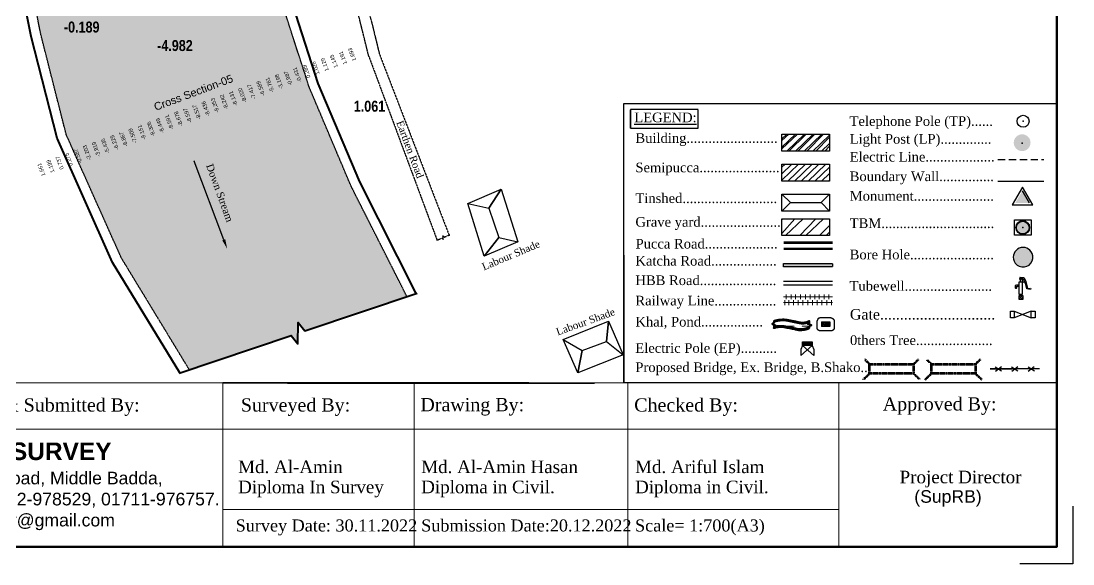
# Model space of a CAD drawing. Header units: inches. Extents: x 215676 to 3518780154, y 2761699 to 325936546.
# Drawn here: x 111627439 to 111843265, y 9323300 to 9434674 of the extents above; entities that cross this region are included whole.
import ezdxf
from ezdxf import colors
from ezdxf.entities.mleader import LeaderData, LeaderLine
from ezdxf.enums import TextEntityAlignment as Align
from ezdxf.math import Vec2, Vec3

# ---------------------------------------------------------------- set-up
doc = ezdxf.new("R2010")
doc.units = ezdxf.units.IN
doc.header["$LTSCALE"] = 20
doc.header["$MEASUREMENT"] = 0
doc.linetypes.add('DASHED', pattern=[0.75, 0.5, -0.25])
doc.linetypes.add('DASHED2', pattern=[0.375, 0.25, -0.125])
for name, color, linetype in [('BM_TBM', 1, 'Continuous'), ('BORE HOLE', 1, 'Continuous'), ('Chainage_TXT', 7, 'Continuous'), ('ELECTRIC POLE', 1, 'Continuous'), ('Electric_Line', 18, 'Continuous'), ('Grave yard', 88, 'Continuous'), ('HBB ROAD', 192, 'Continuous'), ('Layout_Text', 7, 'Continuous'), ('LIGHT_POST', 1, 'Continuous'), ('OTHER', 7, 'Continuous'), ('Pond', 132, 'Continuous'), ('proposed', 1, 'Continuous'), ('RL', 1, 'Continuous'), ('TBM', 1, 'Continuous'), ('Telephone_Pole', 70, 'Continuous'), ('Text', 7, 'Continuous'), ('TEXTO', 7, 'Continuous'), ('Tubewell', 112, 'Continuous')]:
    doc.layers.add(name, color=color, linetype=linetype)
for name, color, linetype, lineweight in [('Boundary wall', 3, 'Continuous', 30), ('BUILDING', 5, 'Continuous', 30), ('Ex. Bridge', 212, 'DASHED', 30), ('Gate', 7, 'Continuous', 30), ('KATCHA ROAD', 7, 'Continuous', 20), ('KHAL+RIVER BANK', 160, 'Continuous', 18), ('Pucca Road', 1, 'Continuous', 30), ('Railway Line', 220, 'Continuous', 25), ('SEMI_PUCCA', 66, 'Continuous', 30), ('SHED', 7, 'Continuous', 30), ('Water Body', 4, 'Continuous', 18), ('Water Line', 4, 'DASHED', 18)]:
    doc.layers.add(name, color=color, linetype=linetype, lineweight=lineweight)
doc.styles.add('MtXpl_Arial_Narrow', font='ARIALNB.TTF')
doc.styles.get("Standard").update_dxf_attribs({"font": 'times.ttf', "height": 1})
doc.styles.add('SWIS', font='times.ttf')
doc.styles.add('text', font='arial.ttf')
doc.styles.add('TR', font='times.ttf')

# ---------------------------------------------------------------- blocks, each defined once
blk = doc.blocks.new('sdfsd')
at = {"layer": 'Tubewell', "color": 0, "lineweight": 30}
for p, q in [((685271.43, 2622810.67), (685271.44, 2622808.78)), ((685271.99, 2622810.67), (685271.43, 2622810.67)), ((685271.57, 2622811.42), (685271.53, 2622811.13)), ((685271.53, 2622811.13), (685271.71, 2622811.08)), ((685271.65, 2622811.42), (685271.57, 2622811.42)), ((685271.65, 2622811.42), (685272.24, 2622811.4)), ((685271.71, 2622810.95), (685271.71, 2622811.21)), ((685271.71, 2622811.08), (685271.77, 2622811.12)), ((685271.71, 2622810.67), (685271.71, 2622810.95)), ((685271.91, 2622811.17), (685271.77, 2622811.12)), ((685272.11, 2622811.14), (685271.91, 2622811.17)), ((685271.98, 2622811.16), (685271.99, 2622810.67)), ((685272.01, 2622811.16), (685271.98, 2622811.16)), ((685271.99, 2622810.67), (685272.02, 2622810.67)), ((685272, 2622808.79), (685271.99, 2622810.67)), ((685272.02, 2622810.67), (685272.01, 2622811.16)), ((685272.27, 2622810.99), (685272.11, 2622811.14)), ((685272.21, 2622810.69), (685272.34, 2622810.75)), ((685272.26, 2622810.59), (685272.21, 2622810.69)), ((685272.24, 2622811.4), (685272.48, 2622810.92)), ((685272.43, 2622810.65), (685272.26, 2622810.59)), ((685272.34, 2622810.75), (685272.27, 2622810.99)), ((685272.56, 2622810.12), (685272.43, 2622810.65)), ((685272.48, 2622810.92), (685272.64, 2622810.36)), ((685271.07, 2622810.19), (685270.88, 2622810.18)), ((685270.88, 2622810.18), (685270.88, 2622809.78)), ((685270.88, 2622810.18), (685270.88, 2622810.18)), ((685270.88, 2622809.77), (685271.1, 2622809.78)), ((685271.43, 2622810.2), (685271.07, 2622810.19)), ((685271.1, 2622809.78), (685271.11, 2622810.06)), ((685271.11, 2622810.06), (685271.43, 2622810.06)), ((685272.68, 2622809.65), (685272.56, 2622810.12)), ((685272.64, 2622810.36), (685272.79, 2622809.73)), ((685272.93, 2622809.58), (685272.68, 2622809.65)), ((685272.79, 2622809.73), (685273.14, 2622809.71)), ((685273.3, 2622809.58), (685272.93, 2622809.58)), ((685273.14, 2622809.71), (685273.25, 2622809.76)), ((685273.25, 2622809.76), (685273.3, 2622809.58)), ((685271.44, 2622808.78), (685272, 2622808.79)), ((685271.44, 2622808.54), (685271.45, 2622808)), ((685272.1, 2622808.54), (685271.44, 2622808.54)), ((685271.45, 2622808.35), (685271.62, 2622808.54)), ((685271.45, 2622808.01), (685271.94, 2622808.54)), ((685271.45, 2622808), (685272.11, 2622808.01)), ((685271.72, 2622808.78), (685271.72, 2622808.54)), ((685271.72, 2622808.54), (685271.84, 2622808.54)), ((685271.76, 2622808.01), (685272.11, 2622808.38)), ((685271.84, 2622808.54), (685271.84, 2622808.78)), ((685272.08, 2622808.01), (685272.11, 2622808.04)), ((685272.11, 2622808.01), (685272.1, 2622808.54))]:
    blk.add_line(p, q, dxfattribs=at)
for centre, major_axis, ratio, start_param, end_param in [((685271.71, 2622811.21), (0.0253, 0.0253), 1, 6.28318530692002, 12.56637061409961), ((685270.99, 2622809.78), (0.111, 0.001), 0.503998, 3.140941, 6.283186)]:
    blk.add_ellipse(centre, major_axis=major_axis, ratio=ratio, start_param=start_param, end_param=end_param, dxfattribs=at)
blk = doc.blocks.new('eeee')
at = {"layer": 'ELECTRIC POLE'}
for p, q in [((353314.02, 2673550.96), (353313.7, 2673550.26)), ((353313.7, 2673549.12), (353315.74, 2673550.96)), ((353313.7, 2673550.26), (353313.7, 2673549.12)), ((353314.02, 2673551.65), (353315.74, 2673551.65)), ((353314.02, 2673550.96), (353314.02, 2673551.65)), ((353315.74, 2673550.96), (353314.02, 2673550.96)), ((353316.06, 2673549.12), (353314.02, 2673550.96)), ((353315.74, 2673551.65), (353315.74, 2673550.96)), ((353315.74, 2673550.96), (353316.06, 2673550.26)), ((353316.06, 2673550.26), (353316.06, 2673549.12))]:
    blk.add_line(p, q, dxfattribs=at)
blk.add_solid([(353314.02, 2673551.65), (353315.74, 2673551.65), (353314.02, 2673550.96), (353315.74, 2673550.96)], dxfattribs=at)
blk = doc.blocks.new('dsfsd')
at = {"layer": 'LIGHT_POST'}
h = blk.add_hatch(color=5, dxfattribs=at)
h.set_gradient(color1=(0, 0, 255), color2=(56, 172, 6), tint=1, name='SPHERICAL')
edge = h.paths.add_edge_path()
edge.add_ellipse((726561.434, 2601765.061), major_axis=(-0.522, 0.522), ratio=1, start_angle=225, end_angle=405)
edge.add_ellipse((726561.434, 2601765.061), major_axis=(-0.522, 0.522), ratio=1, start_angle=45, end_angle=225)
blk.add_point((726561.423, 2601765.025), dxfattribs=at)
blk = doc.blocks.new('dffmhdsrt')
at = {"layer": 'RL', "lineweight": 5, "style": 'text'}
for s, p in [('1.661', (773047.05, 2500611.95)), ('1.199', (773049.05, 2500611.95)), ('0.737', (773051.05, 2500611.95)), ('0.275', (773053.05, 2500611.95)), ('-0.587', (773055.05, 2500611.95)), ('-2.203', (773057.05, 2500611.95)), ('-3.819', (773059.05, 2500611.95)), ('-5.435', (773061.05, 2500611.95)), ('-6.225', (773063.05, 2500611.95)), ('-6.867', (773065.05, 2500611.95)), ('-7.509', (773067.05, 2500611.95)), ('-8.151', (773069.05, 2500611.95)), ('-8.306', (773071.05, 2500611.95)), ('-8.449', (773073.05, 2500611.95)), ('-8.591', (773075.05, 2500611.95)), ('-8.678', (773077.05, 2500611.95)), ('-8.597', (773079.05, 2500611.95)), ('-8.517', (773081.05, 2500611.95)), ('-8.436', (773083.05, 2500611.95)), ('-8.353', (773085.05, 2500611.95)), ('-8.242', (773087.05, 2500611.95)), ('-8.131', (773089.05, 2500611.95)), ('-8.020', (773091.05, 2500611.95)), ('-7.417', (773093.05, 2500611.95)), ('-6.589', (773095.05, 2500611.95)), ('-5.761', (773097.05, 2500611.95)), ('-3.198', (773099.05, 2500611.95)), ('-0.987', (773101.05, 2500611.95)), ('-0.431', (773103.05, 2500611.95)), ('0.289', (773105.05, 2500611.95)), ('1.026', (773107.05, 2500611.95)), ('1.129', (773109.05, 2500611.95)), ('1.145', (773111.05, 2500611.95)), ('1.191', (773113.05, 2500611.95)), ('1.693', (773115.05, 2500611.95))]:
    blk.add_text(s, height=0.8, rotation=90, dxfattribs=at).set_placement(p, align=Align.MIDDLE_CENTER)

msp = doc.modelspace()

# ---------------------------------------------------------------- hatches: boundary and pattern name
at = {"layer": 'BM_TBM', "ltscale": 0.2}
h = msp.add_hatch(color=2, dxfattribs=at)
h.set_gradient(color1=(255, 255, 0), color2=(255, 255, 92), one_color=1, tint=0.68)
edge = h.paths.add_edge_path()
edge.add_ellipse((111832966, 9392303), major_axis=(942, 942), ratio=1, start_angle=0, end_angle=360)
h = msp.add_hatch(color=2, dxfattribs=at)
h.set_gradient(color1=(255, 255, 0), color2=(255, 255, 92), one_color=1, tint=0.68)
edge = h.paths.add_edge_path()
edge.add_ellipse((111832966, 9392303), major_axis=(942, 942), ratio=1, start_angle=0, end_angle=360)
at = {"layer": 'BORE HOLE', "ltscale": 0.2}
msp.add_hatch(color=256, dxfattribs=at).paths.add_polyline_path([(111834893, 9386995, 1), (111831173, 9385449, 1)])
at = {"layer": 'BUILDING', "lineweight": 20, "ltscale": 0.2}
h = msp.add_hatch(dxfattribs=at)
h.set_pattern_fill('ANSI32', color=256, scale=3371.745232, style=0)
h.set_pattern_definition([(45, (-285307154.8, -2995471831.3), (-894.0689693, 894.0689693), []), (45, (-285306558.7, -2995471831.3), (-894.0689693, 894.0689693), [])])
h.paths.add_polyline_path([(111783544, 9411469), (111793318, 9411469), (111793318, 9408011), (111783544, 9408011)])
edge = h.paths.add_edge_path(flags=17)
edge.add_line((111783544, 9411402), (111783611, 9411469))
at = {"layer": 'Grave yard', "lineweight": 25, "ltscale": 0.2}
h = msp.add_hatch(dxfattribs=at)
h.set_pattern_fill('ANSI32', color=256, scale=7867.436202)
h.set_pattern_definition([(45, (-660745080, -2491106631), (-2086.1690583, 2086.1690583), []), (45, (-660743689.2, -2491106631), (-2086.1690583, 2086.1690583), [])])
h.paths.add_polyline_path([(111783544, 9394130), (111793318, 9394130), (111793318, 9390672), (111783544, 9390672)])
edge = h.paths.add_edge_path()
edge.add_line((111793302, 9390672), (111793318, 9390688))
at = {"layer": 'KATCHA ROAD', "linetype": 'DASHED2', "lineweight": 25, "ltscale": 2}
msp.add_hatch(color=256, dxfattribs=at).paths.add_polyline_path([(111783887, 9384916), (111793903, 9384916), (111793903, 9384220), (111783887, 9384220)])
at = {"layer": 'SEMI_PUCCA', "lineweight": 25, "ltscale": 0.2}
h = msp.add_hatch(dxfattribs=at)
h.set_pattern_fill('ANSI31', color=256, scale=7867.436202)
h.set_pattern_definition([(45, (-226177763.35, -3609739996.4), (-695.3896861, 695.3896861), [])])
h.paths.add_polyline_path([(111783544, 9405295), (111793318, 9405295), (111793318, 9401837), (111783544, 9401837)])
edge = h.paths.add_edge_path()
edge.add_line((111793302, 9401837), (111793318, 9401853))
at = {"layer": 'Water Line', "linetype": 'Continuous', "lineweight": 9, "ltscale": 15, "true_color": 0x7aafdf}
h = msp.add_hatch(dxfattribs=at)
h.set_pattern_fill('ANSI33', color=143, scale=8000, angle=25)
h.set_pattern_definition([(70, (-660745080, -2491106631.1), (-1879.3852416, 684.0402867), []), (70, (-660743798.3, -2491106033.4), (-1879.3852416, 684.0402867), [1000, -500])])
h.paths.add_polyline_path([(111680436, 9519672), (111685581, 9559962), (111656696, 9560134), (111655959, 9562199), (111654434, 9558087), (111653696, 9560152), (111624817, 9560324), (111622829, 9546873), (111621209, 9536276), (111620513, 9516954), (111621475, 9499864), (111622997, 9478205), (111623166, 9477080), (111678381, 9472777), (111678238, 9486313), (111679711, 9506906)])
h.paths.add_polyline_path([(111678381, 9472777), (111623166, 9477080), (111624143, 9470601), (111678569, 9465607), (111678433, 9467808)])
h.paths.add_polyline_path([(111678569, 9465607), (111624143, 9470601), (111625419, 9462138), (111631497, 9431945), (111636724, 9411331), (111648005, 9386104), (111661975, 9363129), (111682854, 9370164), (111684222, 9368451), (111684328, 9372836), (111685697, 9371122), (111706603, 9378168), (111695139, 9400834), (111686545, 9421150), (111681882, 9435595), (111679389, 9452335)])
h.paths.add_polyline_path([(111643088, 9539550), (111643998, 9528064), (111647921, 9528676), (111647011, 9540163)], flags=16)

# ---------------------------------------------------------------- linework, layer by layer
at = {"linetype": 'DASHED', "lineweight": 30}
for p, q in [((111766353, 9416533, 0), (111752458, 9416533, 0)), ((111766353, 9412714, 0), (111766353, 9416533, 0)), ((111752458, 9412714, 0), (111766353, 9412714, 0))]:
    msp.add_line(p, q, dxfattribs=at)
at = {"linetype": 'DASHED', "lineweight": 25}
for p, q in [((111839973, 9396419, 0), (111839974, 9360425, 0)), ((111668866, 9360422, 0), (111721919, 9360422, 0))]:
    msp.add_line(p, q, dxfattribs=at)
at = {"lineweight": 15}
for p, q in [((111751085, 9360423, 0), (111751085, 9386667, 0)), ((111487174, 9360422, 0), (111839974, 9360422, 0)), ((111708090, 9360422, 0), (111708090, 9326844, 0)), ((111751965, 9360422, 0), (111751966, 9326844, 0)), ((111795201, 9360422, 0), (111795201, 9326844, 0)), ((111839974, 9360422, 0), (111839974, 9326844, 0)), ((111839667, 9350930, 0), (111581826, 9350931, 0)), ((111795201, 9334484, 0), (111668867, 9334484, 0))]:
    msp.add_line(p, q, dxfattribs=at)
at = {"lineweight": 25}
for p, q in [((111751085, 9386666, 0), (111751085, 9360422, 0)), ((111682137, 9360416, 0), (111745068, 9360416, 0))]:
    msp.add_line(p, q, dxfattribs=at)
msp.add_lwpolyline([(111487174, 9326845), (111839974, 9326845), (111839974, 9576325), (111487174, 9576325)], close=True)
at = {"lineweight": 50}
msp.add_lwpolyline([(111487174, 9326845), (111839974, 9326845), (111839974, 9576325), (111487174, 9576325)], close=True, dxfattribs=at)
at = {"lineweight": 25, "elevation": 0}
for points in [[(111751085, 9417735), (111839974, 9417735)], [(111839974, 9417733), (111839974, 9360422), (111839974, 9396419)]]:
    msp.add_lwpolyline(points, dxfattribs=at)
at = {"elevation": 0}
msp.add_lwpolyline([(111751085, 9417735), (111839974, 9417735), (111839974, 9360423), (111751085, 9360423)], close=True, dxfattribs=at)
at = {"linetype": 'DASHED', "lineweight": 30, "elevation": 0}
msp.add_lwpolyline([(111752458, 9416533), (111752458, 9412714)], close=True, dxfattribs=at)
at = {"lineweight": 15, "elevation": 0}
msp.add_lwpolyline([(111839973, 9376815), (111839974, 9360423)], dxfattribs=at)
at = {"elevation": 636}
msp.add_lwpolyline([(111836403, 9363321), (111826270, 9363321), (111830783, 9363321)], dxfattribs=at)
at = {"lineweight": 25}
msp.add_lwpolyline([(111731633, 9360423), (111668866, 9360423)], close=True, dxfattribs=at)
at = {"lineweight": 15}
msp.add_lwpolyline([(111668867, 9326844), (111668867, 9360422), (111731633, 9360422)], dxfattribs=at)
at = {"layer": 'BM_TBM', "elevation": -2754}
msp.add_lwpolyline([(111831265, 9393922), (111834708, 9393922), (111834708, 9390726), (111831265, 9390726)], close=True, dxfattribs=at)
at = {"layer": 'BM_TBM'}
for major_axis, start_param, end_param in [((942, 942), 5.497787143045644, 11.78097245022523), ((942, 942), 5.497787143045644, 11.78097245022523), ((-988, 988), 3.9269908, 10.2101761), ((-988, 988), 3.9269908, 10.2101761), ((972, 972), 5.497787143196285, 11.78097245037587), ((972, 972), 5.497787143196285, 11.78097245037587), ((957, 957), 5.497787143116517, 11.7809724502961), ((957, 957), 5.497787143116517, 11.7809724502961), ((-926, 926), 3.9269908, 10.2101761), ((-926, 926), 3.9269908, 10.2101761)]:
    msp.add_ellipse((111832966, 9392303, 9179), major_axis=major_axis, ratio=1, start_param=start_param, end_param=end_param, dxfattribs=at)
msp.add_point((111832966, 9392303, 9179), dxfattribs=at)
msp.add_point((111832966, 9392303, 9179), dxfattribs=at)
at = {"layer": 'BORE HOLE', "elevation": 0}
msp.add_lwpolyline([(111834893, 9386995, 1), (111831173, 9385449, 1)], format="xyb", close=True, dxfattribs=at)
at = {"layer": 'Boundary wall', "lineweight": 30}
msp.add_line((111827841, 9401820, 0), (111837264, 9401820, 0), dxfattribs=at)
at = {"layer": 'BUILDING', "lineweight": 20}
msp.add_line((111783544, 9411402, 0), (111783611, 9411469, 0), dxfattribs=at)
at = {"layer": 'BUILDING', "lineweight": 30, "elevation": 0}
msp.add_lwpolyline([(111783544, 9411469), (111793318, 9411469), (111793318, 9408011), (111783544, 9408011)], close=True, dxfattribs=at)
at = {"layer": 'Defpoints', "color": 1, "linetype": 'Continuous', "lineweight": 30}
msp.add_lwpolyline([(111843265, 9335125), (111843260, 9323300), (111832374, 9323304)], dxfattribs=at)
at = {"layer": 'Electric_Line', "color": 6, "linetype": 'DASHED2', "lineweight": 25, "ltscale": 300}
msp.add_line((111827841, 9406274, 0), (111837264, 9406274, 0), dxfattribs=at)
at = {"layer": 'Ex. Bridge', "linetype": 'DASHED', "lineweight": 100, "ltscale": 2, "extrusion": (-1.4067e-14, -0.31995, 0.947434), "elevation": -2995193}
for points in [[(111824216, 8873325), (111823258, 8872367), (111823258, 8870305), (111814232, 8870305), (111814232, 8872367), (111813274, 8873325)], [(111812994, 8869067), (111814232, 8870305), (111814232, 8872367), (111823258, 8872367), (111823258, 8870305), (111824496, 8869067)]]:
    msp.add_lwpolyline(points, dxfattribs=at)
at = {"layer": 'Gate'}
for p, q in [((111834708, 9375137, 0), (111831220, 9373793, 0)), ((111831220, 9375137, 0), (111834708, 9373793, 0))]:
    msp.add_line(p, q, dxfattribs=at)
at = {"layer": 'Gate', "lineweight": 30, "elevation": 0}
for points in [[(111830430, 9375137), (111831220, 9375137), (111831220, 9373793), (111830430, 9373793)], [(111834708, 9375137), (111835498, 9375137), (111835498, 9373793), (111834708, 9373793)]]:
    msp.add_lwpolyline(points, close=True, dxfattribs=at)
at = {"layer": 'Grave yard', "lineweight": 30, "elevation": 0}
msp.add_lwpolyline([(111783544, 9394130), (111793318, 9394130), (111793318, 9390672), (111783544, 9390672)], close=True, dxfattribs=at)
at = {"layer": 'HBB ROAD', "lineweight": 30, "ltscale": 180}
for p, q in [((111783887, 9381299, 0), (111793903, 9381299, 0)), ((111793903, 9380503, 0), (111783887, 9380503, 0))]:
    msp.add_line(p, q, dxfattribs=at)
at = {"layer": 'KATCHA ROAD', "linetype": 'DASHED2', "lineweight": 25, "ltscale": 2}
for p, q in [((111714040, 9389881, 6926), (111714008, 9390611, 6926)), ((111714008, 9390611, 6926), (111714255, 9390341, 6926)), ((111713793, 9390150, 6926), (111714040, 9389881, 6926)), ((111793933, 9389307, 0), (111783917, 9389307, 0)), ((111793933, 9387819, 0), (111783917, 9387819, 0))]:
    msp.add_line(p, q, dxfattribs=at)
for points, elevation in [([(111698811, 9427369), (111696692, 9435876), (111694412, 9446529), (111693876, 9454052), (111693812, 9460537), (111694001, 9461874), (111696826, 9463823), (111698395, 9465325), (111700521, 9468172), (111700521, 9468172)], 10989), ([(111706701, 9464928), (111702470, 9465319), (111699534, 9463265), (111697496, 9459500), (111696597, 9454469), (111696419, 9447816), (111697390, 9441642), (111699364, 9434459), (111700957, 9427925), (111715261, 9390757)], 10989), ([(111698811, 9427369), (111712787, 9389734)], 2863), ([(111714255, 9390341), (111715427, 9390826)], 6926), ([(111712621, 9389666), (111713793, 9390150)], 2863)]:
    msp.add_lwpolyline(points, dxfattribs=dict(at, elevation=elevation))
at = {"layer": 'KATCHA ROAD', "linetype": 'DASHED2', "lineweight": 25, "ltscale": 2, "elevation": 0}
msp.add_lwpolyline([(111783887, 9384916), (111793903, 9384916), (111793903, 9384220), (111783887, 9384220)], close=True, dxfattribs=at)
at = {"layer": 'KHAL+RIVER BANK', "lineweight": 40, "ltscale": 15}
for points in [[(111660032, 9362474), (111646231, 9385173), (111634827, 9410673), (111629547, 9431502), (111623449, 9461791), (111621007, 9477986), (111619479, 9499738), (111618511, 9516934), (111619214, 9536464), (111620852, 9547170), (111622797, 9560336)], [(111708518, 9378813), (111696954, 9401676), (111688421, 9421848), (111683836, 9436052), (111681380, 9452545), (111680433, 9467880), (111680239, 9486252), (111681707, 9506778), (111682429, 9519488), (111687595, 9559950)], [(111659861, 9362416), (111682854, 9370164), (111684222, 9368451), (111684328, 9372836), (111685697, 9371122), (111708689, 9378870)]]:
    msp.add_lwpolyline(points, dxfattribs=at)
msp.add_ellipse((111794576, 9418137, 0), major_axis=(33546, 33546), ratio=1, start_param=3.7031152, end_param=3.7490135, dxfattribs=at)
msp.add_rational_spline([(111786177, 9371445, 0), (111787737, 9371003, 0), (111789210, 9371680, 0), (111789210, 9371901, 0), (111789210, 9372122, 0), (111789403, 9372193, 0), (111789596, 9372263, 0), (111789210, 9372404, 0), (111788824, 9372544, 0), (111789017, 9372615, 0), (111789210, 9372685, 0), (111789210, 9372900, 0), (111789210, 9373115, 0), (111788105, 9372539, 0), (111786912, 9372903, 0), (111785819, 9373097, 0), (111784737, 9373345, 0), (111783334, 9373598, 0), (111781981, 9373148, 0), (111781931, 9373131, 0), (111781882, 9373115, 0), (111781882, 9372900, 0), (111781882, 9372685, 0), (111781688, 9372615, 0), (111781495, 9372544, 0), (111781882, 9372404, 0), (111782268, 9372263, 0), (111782075, 9372193, 0), (111781882, 9372122, 0), (111781882, 9371908, 0), (111781882, 9371693, 0), (111781931, 9371709, 0), (111781981, 9371726, 0), (111782992, 9372062, 0), (111784043, 9371880, 0)], [1, 0.938247027296, 1, 1, 1, 1, 1, 1, 1, 1, 1, 1, 1, 0.9255718505, 1, 0.999710047853, 1, 0.968943318999, 1, 1, 1, 1, 1, 1, 1, 1, 1, 1, 1, 1, 1, 1, 1, 0.969774783837, 1], degree=2, knots=[0, 0, 0, 0.7065365, 0.7065365, 1.7065365, 1.7065365, 2.7065365, 2.7065365, 3.7065365, 3.7065365, 4.7065365, 4.7065365, 5.7065365, 5.7065365, 6.4830424, 6.4830424, 6.531206, 6.531206, 7.0309561, 7.0309561, 8.0309561, 8.0309561, 9.0309561, 9.0309561, 10.0309561, 10.0309561, 11.0309561, 11.0309561, 12.0309561, 12.0309561, 13.0309561, 13.0309561, 14.0309561, 14.0309561, 14.5239366, 14.5239366, 14.5239366], dxfattribs=at)
at = {"layer": 'OTHER'}
for p, q in [((111827308, 9363734, 636), (111828609, 9362908, 636)), ((111827345, 9362855, 636), (111828573, 9363787, 636)), ((111830686, 9363734, 636), (111831987, 9362908, 636)), ((111830722, 9362855, 636), (111831950, 9363787, 636)), ((111834063, 9363734, 636), (111835365, 9362908, 636)), ((111834100, 9362855, 636), (111835328, 9363787, 636))]:
    msp.add_line(p, q, dxfattribs=at)
at = {"layer": 'Pond', "lineweight": 30}
msp.add_rational_spline([(111790803, 9373166, 0), (111790803, 9373166, 0), (111790803, 9372691, 0), (111790803, 9372215, 0), (111790803, 9371740, 0), (111790783, 9371588, 0), (111790827, 9371442, 0), (111790928, 9371326, 0), (111791029, 9371211, 0), (111791168, 9371148, 0), (111791322, 9371148, 0), (111792072, 9371148, 0), (111792822, 9371148, 0), (111793572, 9371148, 0), (111793748, 9371118, 0), (111793921, 9371165, 0), (111794057, 9371281, 0), (111794194, 9371396, 0), (111794269, 9371559, 0), (111794269, 9371738, 0), (111794269, 9372246, 0), (111794269, 9372754, 0), (111794269, 9373262, 0), (111794124, 9373634, 0), (111793790, 9373853, 0), (111793391, 9373838, 0), (111792772, 9373838, 0), (111792152, 9373838, 0), (111791533, 9373838, 0), (111791342, 9373854, 0), (111791162, 9373792, 0), (111791021, 9373662, 0), (111790803, 9373166, 0), (111790803, 9373166, 0)], [1, 1, 1, 1, 1, 0.940358894327, 0.940358894327, 1, 0.940358894327, 0.940358894327, 1, 1, 1, 1, 0.938106588185, 0.938106588185, 1, 0.938106588185, 0.938106588185, 1, 1, 1, 1, 0.876912348692, 0.876912348692, 1, 1, 1, 1, 0.943928571938, 0.943928571938, 1, 1, 1], degree=3, knots=[0, 0, 0, 0, 0.5, 1, 1, 1, 1.852424, 1.852424, 1.852424, 2.7048479, 2.7048479, 2.7048479, 3.7048479, 3.7048479, 3.7048479, 4.5734713, 4.5734713, 4.5734713, 5.4420947, 5.4420947, 5.4420947, 6.4420947, 6.4420947, 6.4420947, 7.6769565, 7.6769565, 7.6769565, 8.6769565, 8.6769565, 8.6769565, 9.503096, 9.503096, 10.3292356, 10.3292356, 10.3292356, 10.3292356], dxfattribs=at)
at = {"layer": 'proposed', "linetype": 'DASHED', "lineweight": 100, "ltscale": 2, "extrusion": (-1.4067e-14, -0.31995, 0.947434), "elevation": -2995193}
for points in [[(111811528, 8873325), (111810570, 8872367), (111810570, 8870305), (111801544, 8870305), (111801544, 8872367), (111800587, 8873325)], [(111800306, 8869067), (111801544, 8870305), (111801544, 8872367), (111810570, 8872367), (111810570, 8870305), (111811808, 8869067)]]:
    msp.add_lwpolyline(points, dxfattribs=at)
at = {"layer": 'Pucca Road', "ltscale": 0.5}
for p, q in [((111783917, 9389088, 0), (111793933, 9389088, 0)), ((111793933, 9388038, 0), (111783917, 9388038, 0))]:
    msp.add_line(p, q, dxfattribs=at)
at = {"layer": 'Railway Line', "lineweight": 15}
for p, q in [((111793903, 9378091, 0), (111783887, 9378091, 0)), ((111784438, 9377614, 0), (111784438, 9378584, 0)), ((111785419, 9377616, 0), (111785419, 9378586, 0)), ((111786368, 9377616, 0), (111786368, 9378586, 0)), ((111787359, 9377616, 0), (111787359, 9378586, 0)), ((111788361, 9377616, 0), (111788361, 9378586, 0)), ((111789321, 9377616, 0), (111789321, 9378586, 0)), ((111790293, 9377616, 0), (111790293, 9378586, 0)), ((111791221, 9377616, 0), (111791221, 9378586, 0)), ((111792244, 9377616, 0), (111792244, 9378586, 0)), ((111793161, 9377616, 0), (111793161, 9378586, 0)), ((111783887, 9376912, 0), (111793903, 9376912, 0)), ((111784131, 9376401, 0), (111784131, 9377390, 0)), ((111784944, 9376401, 0), (111784944, 9377390, 0)), ((111785914, 9376401, 0), (111785914, 9377390, 0)), ((111786884, 9376401, 0), (111786884, 9377390, 0)), ((111787844, 9376401, 0), (111787844, 9377390, 0)), ((111788835, 9376401, 0), (111788835, 9377390, 0)), ((111789808, 9376401, 0), (111789808, 9377390, 0)), ((111790799, 9376401, 0), (111790799, 9377390, 0)), ((111791769, 9376401, 0), (111791769, 9377390, 0)), ((111792761, 9376401, 0), (111792761, 9377390, 0)), ((111793724, 9376401, 0), (111793724, 9377390, 0))]:
    msp.add_line(p, q, dxfattribs=at)
at = {"layer": 'SEMI_PUCCA', "lineweight": 20}
msp.add_line((111793302, 9401837, 0), (111793318, 9401853, 0), dxfattribs=at)
at = {"layer": 'SEMI_PUCCA', "lineweight": 30, "elevation": 0}
msp.add_lwpolyline([(111783544, 9405295), (111793318, 9405295), (111793318, 9401837), (111783544, 9401837)], close=True, dxfattribs=at)
at = {"layer": 'SHED', "lineweight": 30}
for p, q in [((111783544, 9395695, 0), (111783544, 9399153, 0)), ((111785292, 9397424, 0), (111791571, 9397424, 0))]:
    msp.add_line(p, q, dxfattribs=at)
for points in [[(111719078, 9397261), (111725931, 9400165), (111729342, 9389353), (111722490, 9386450)], [(111738702, 9369365), (111747994, 9373086), (111750954, 9366212), (111741662, 9362491)]]:
    msp.add_lwpolyline(points, close=True, dxfattribs=at)
for points in [[(111719078, 9397261), (111723449, 9396273), (111725931, 9400165), (111723449, 9396273), (111725480, 9390268), (111722490, 9386450), (111725480, 9390268), (111729342, 9389353)], [(111738702, 9369365), (111742579, 9367070), (111741662, 9362491), (111742579, 9367070), (111747592, 9368914), (111747994, 9373086), (111747592, 9368914), (111750954, 9366212)]]:
    msp.add_lwpolyline(points, dxfattribs=at)
at = {"layer": 'SHED', "lineweight": 30, "elevation": 0}
msp.add_lwpolyline([(111785292, 9397424), (111783544, 9399153), (111793318, 9399153), (111793318, 9395695), (111783544, 9395695)], close=True, dxfattribs=at)
msp.add_lwpolyline([(111793318, 9399153), (111791571, 9397424), (111793318, 9395695)], dxfattribs=at)
at = {"layer": 'TBM'}
msp.add_line((111834381, 9397363, 67321), (111832904, 9399869, 67321), dxfattribs=at)
at = {"layer": 'TBM', "lineweight": 25, "elevation": 67321}
msp.add_lwpolyline([(111832904, 9400578), (111830798, 9397003), (111835011, 9397003)], close=True, dxfattribs=at)
at = {"layer": 'TBM'}
msp.add_solid([(111831428, 9397363, 67321), (111834381, 9397363, 67321), (111832904, 9399869, 67321)], dxfattribs=at)
at = {"layer": 'Telephone_Pole', "lineweight": 30}
msp.add_ellipse((111833042, 9414121, 0), major_axis=(865, 865), ratio=1, start_param=1.5707963, end_param=7.8539816, dxfattribs=at)
at = {"layer": 'Telephone_Pole'}
msp.add_point((111833042, 9414121, 0), dxfattribs=at)
at = {"layer": 'Water Body', "linetype": 'DASHED2', "lineweight": 30, "ltscale": 15}
for points in [[(111661975, 9363129), (111648005, 9386104), (111636724, 9411331), (111631497, 9431945), (111625419, 9462138), (111622997, 9478205), (111621475, 9499864), (111620513, 9516954), (111621209, 9536276), (111622829, 9546873), (111624817, 9560324)], [(111706603, 9378168), (111695139, 9400834), (111686545, 9421150), (111681882, 9435595), (111679389, 9452335), (111678433, 9467808), (111678238, 9486313), (111679711, 9506906), (111680436, 9519672), (111685581, 9559962)]]:
    msp.add_lwpolyline(points, dxfattribs=at)
for points, weights, knots in [([(111789210, 9372829, 0), (111788072, 9372284, 0), (111786863, 9372647, 0), (111785773, 9372842, 0), (111784695, 9373088, 0), (111783347, 9373330, 0), (111782048, 9372898, 0), (111781965, 9372870, 0), (111781882, 9372842, 0)], [1, 0.932525707428, 1, 0.999714569868, 1, 0.969054367329, 1, 1, 1], [0, 0, 0, 0.7389021, 0.7389021, 0.7866886, 0.7866886, 1.2855399, 1.2855399, 2.2855399, 2.2855399, 2.2855399]), ([(111789210, 9371941, 0), (111787771, 9371235, 0), (111786230, 9371676, 0), (111785155, 9371869, 0), (111784090, 9372112, 0), (111782977, 9372306, 0), (111781906, 9371950, 0), (111781894, 9371946, 0), (111781882, 9371942, 0)], [1, 0.933133648373, 1, 0.999732328827, 1, 0.969604215401, 1, 1, 1], [0, 0, 0, 0.7355277, 0.7355277, 0.7818036, 0.7818036, 1.2761802, 1.2761802, 2.2761802, 2.2761802, 2.2761802])]:
    msp.add_rational_spline(points, weights, degree=2, knots=knots, dxfattribs=at)
at = {"layer": 'Water Line'}
msp.add_line((111781882, 9372076, 4136), (111782365, 9372076, 4136), dxfattribs=at)
at = {"layer": 'Water Line', "color": 152, "true_color": 0x2776bb}
for p, q in [((111784599, 9372076, 4136), (111786106, 9372076, 4136)), ((111787613, 9372076, 4136), (111789121, 9372076, 4136))]:
    msp.add_line(p, q, dxfattribs=at)
at = {"layer": 'Water Line', "color": 143, "linetype": 'Continuous', "lineweight": 9, "ltscale": 15, "true_color": 0x7aafdf}
for p, q in [((111791642, 9372946, 0), (111791695, 9373000, 0)), ((111791642, 9372758, 0), (111791761, 9372877, 0)), ((111791642, 9372569, 0), (111791690, 9372618, 0)), ((111791642, 9372004, 0), (111791808, 9372170, 0)), ((111791643, 9372193, 0), (111791878, 9372429, 0)), ((111791666, 9372405, 0), (111791666, 9372405, 0)), ((111791713, 9372453, 0), (111791949, 9372688, 0)), ((111791737, 9372665, 0), (111791737, 9372665, 0)), ((111791784, 9372712, 0), (111792020, 9372947, 0)), ((111791808, 9372924, 0), (111791808, 9372924, 0)), ((111791831, 9372005, 0), (111792067, 9372240, 0)), ((111791855, 9372971, 0), (111791884, 9373000, 0)), ((111791855, 9372217, 0), (111791855, 9372217, 0)), ((111791902, 9372264, 0), (111792138, 9372500, 0)), ((111791926, 9372476, 0), (111791926, 9372476, 0)), ((111791973, 9372523, 0), (111792208, 9372759, 0)), ((111791996, 9372735, 0), (111791996, 9372735, 0)), ((111792043, 9372782, 0), (111792261, 9373000, 0)), ((111792043, 9372028, 0), (111792043, 9372028, 0)), ((111792067, 9372995, 0), (111792067, 9372995, 0)), ((111792090, 9372075, 0), (111792326, 9372311, 0)), ((111792114, 9372288, 0), (111792114, 9372288, 0)), ((111792161, 9372335, 0), (111792397, 9372570, 0)), ((111792185, 9372547, 0), (111792185, 9372547, 0)), ((111792189, 9371986, 0), (111792255, 9372052, 0)), ((111792232, 9372594, 0), (111792468, 9372830, 0)), ((111792255, 9372806, 0), (111792255, 9372806, 0)), ((111792303, 9372853, 0), (111792450, 9373000, 0)), ((111792303, 9372099, 0), (111792303, 9372099, 0)), ((111792350, 9372146, 0), (111792585, 9372382, 0)), ((111792373, 9372358, 0), (111792373, 9372358, 0)), ((111792378, 9371986, 0), (111792515, 9372123, 0)), ((111792420, 9372405, 0), (111792656, 9372641, 0)), ((111792444, 9372618, 0), (111792444, 9372618, 0)), ((111792491, 9372665, 0), (111792727, 9372900, 0)), ((111792515, 9372877, 0), (111792515, 9372877, 0)), ((111792562, 9372924, 0), (111792638, 9373000, 0)), ((111792562, 9372170, 0), (111792562, 9372170, 0)), ((111792566, 9371986, 0), (111792774, 9372193, 0)), ((111792609, 9372217, 0), (111792845, 9372453, 0)), ((111792633, 9372429, 0), (111792633, 9372429, 0)), ((111792680, 9372476, 0), (111792915, 9372712, 0)), ((111792703, 9372688, 0), (111792703, 9372688, 0)), ((111792750, 9372735, 0), (111792986, 9372971, 0)), ((111792774, 9372947, 0), (111792774, 9372947, 0)), ((111792798, 9372028, 0), (111793033, 9372264, 0)), ((111792821, 9372995, 0), (111792827, 9373000, 0)), ((111792821, 9372240, 0), (111792821, 9372240, 0)), ((111792868, 9372288, 0), (111793104, 9372523, 0)), ((111792892, 9372500, 0), (111792892, 9372500, 0)), ((111792939, 9372547, 0), (111793175, 9372782, 0)), ((111792943, 9371986, 0), (111792962, 9372005, 0)), ((111792962, 9372759, 0), (111792962, 9372759, 0)), ((111793010, 9372806, 0), (111793204, 9373000, 0)), ((111793010, 9372052, 0), (111793010, 9372052, 0)), ((111793057, 9372099, 0), (111793292, 9372335, 0)), ((111793080, 9372311, 0), (111793080, 9372311, 0)), ((111793127, 9372358, 0), (111793363, 9372594, 0)), ((111793132, 9371986, 0), (111793222, 9372075, 0)), ((111793151, 9372570, 0), (111793151, 9372570, 0)), ((111793198, 9372618, 0), (111793431, 9372850, 0)), ((111793222, 9372830, 0), (111793222, 9372830, 0)), ((111793269, 9372877, 0), (111793392, 9373000, 0)), ((111793269, 9372123, 0), (111793269, 9372123, 0)), ((111793316, 9372170, 0), (111793431, 9372285, 0)), ((111793320, 9371986, 0), (111793431, 9372096, 0)), ((111793340, 9372382, 0), (111793340, 9372382, 0)), ((111793387, 9372429, 0), (111793431, 9372473, 0)), ((111793410, 9372641, 0), (111793410, 9372641, 0))]:
    msp.add_line(p, q, dxfattribs=at)
at = {"layer": 'Water Line', "color": 143, "linetype": 'DASHED2', "lineweight": 9, "ltscale": 15, "true_color": 0x7aafdf}
msp.add_rational_spline([(111791642, 9373000, 0), (111791642, 9372493, 0), (111791642, 9371986, 0), (111792536, 9371986, 0), (111793431, 9371986, 0), (111793431, 9372493, 0), (111793431, 9373000, 0), (111793423, 9373001, 0), (111793415, 9373000, 0), (111792528, 9373000, 0), (111791642, 9373000, 0)], [1, 1, 1, 1, 1, 1, 1, 0.993374994768, 1, 1, 1], degree=2, knots=[0, 0, 0, 1, 1, 2, 2, 3, 3, 3.2303447, 3.2303447, 4.2303447, 4.2303447, 4.2303447], dxfattribs=at)

# ---------------------------------------------------------------- block references
for name, p, xscale, yscale, zscale in [('dsfsd', (-1585807471, -6069720048, 1760), 2336.540627826424, 2336.540627826424, 2336.540627826424), ('sdfsd', (-786722726, -3429751506, 0), 1311.23936695602, 1311.23936695602, 1311.23936695602)]:
    msp.add_blockref(name, p, dxfattribs=dict(xscale=xscale, yscale=yscale, zscale=zscale))
at = {"layer": 'Chainage_TXT', "xscale": 1000, "yscale": 1000, "zscale": 1000, "rotation": 20.3290875241062}
msp.add_blockref('dffmhdsrt', (255477542, -2604016982), dxfattribs=at)
at = {"layer": 'Text', "xscale": 1123.915077434745, "yscale": 1123.915077434745, "zscale": 1123.915077434745}
msp.add_blockref('eeee', (-285307155, -2995476134, 0), dxfattribs=at)

# ---------------------------------------------------------------- texts
at = {"layer": 'Layout_Text', "style": 'TR', "width": 1}
msp.add_text('Gate.............................', height=2160.34, dxfattribs=at).set_placement((111797502, 9373437, 0))
at = {"layer": 'RL', "style": 'MtXpl_Arial_Narrow'}
for s, p in [('-0.189', (111636238, 9432317)), ('-4.982', (111655364, 9428524)), ('1.061', (111695709, 9416076))]:
    msp.add_text(s, height=2248.2, rotation=359.99948, dxfattribs=at).set_placement(p)
at = {"layer": 'Text', "color": 7, "lineweight": 5, "style": 'text'}
msp.add_text('Cross Section-05', height=1600, rotation=20.55655, dxfattribs=at).set_placement((111655067, 9416235))
at = {"layer": 'Text', "style": 'TR'}
for s, rotation, p in [('Earthen Road', 290.3729, (111705088, 9414166, 2863)), ('Down Stream', 290.00647, (111666090, 9405309)), ('Labour Shade', 22.6663, (111722107, 9384191)), ('Labour Shade', 19.76978, (111737294, 9370862))]:
    msp.add_text(s, height=1500, rotation=rotation, dxfattribs=at).set_placement(p, align=Align.MIDDLE_LEFT)
at = {"layer": 'Text', "style": 'TR', "width": 1}
for s, height, p in [('%%ULEGEND:', 1980.3, (111753261, 9413912, 403)), ('Tubewell........................', 1980.31, (111797424, 9379348, 0)), ('0thers Tree.....................', 1980.31, (111797520, 9368217, 0)), ('Electric Pole (EP)..........', 1980.31, (111753481, 9366609, 0)), ('Proposed Bridge, Ex. Bridge, B.Shako..', 1980.31, (111753481, 9362670, 0))]:
    msp.add_text(s, height=height, dxfattribs=at).set_placement(p)
for s, p in [('Telephone Pole (TP)......', (111797429, 9414152, 0)), ('Light Post (LP)..............', (111797461, 9410498, 0)), ('Electric Line...................', (111797459, 9406834, 0)), ('Boundary Wall...............', (111797459, 9402824, 0)), ('Monument......................', (111797459, 9398814, 0)), ('TBM...............................', (111797459, 9393204, 0)), ('Pucca Road....................', (111753521, 9388998, 0)), ('Katcha Road..................', (111753494, 9385497, 0)), ('Bore Hole.......................', (111797459, 9386783, 0)), ('HBB Road.....................', (111753492, 9381502, 0)), ('Railway Line.................', (111753493, 9377326, 0)), ('Khal, Pond.................', (111753493, 9372993, 0))]:
    msp.add_text(s, height=1980.31, dxfattribs=at).set_placement(p, align=Align.MIDDLE_LEFT)
at = {"layer": 'Text', "style": 'TR'}
for s, p in [('Building.........................', (111753495, 9410677, 0)), ('Semipucca......................', (111753495, 9404638, 0)), ('Tinshed..........................', (111753495, 9398331, 0)), ('Grave yard......................', (111753495, 9393473, 0))]:
    msp.add_text(s, height=1980.31, dxfattribs=at).set_placement(p, align=Align.MIDDLE_LEFT)
at = {"layer": 'Text', "linetype": 'Continuous', "lineweight": 15, "style": 'SWIS'}
for s, p in [('Drawing Created & Submitted By:', (111623203, 9355553, 0)), ('Surveyed By:', (111683755, 9355552, 0)), ('Drawing By:', (111720018, 9355552, 0)), ('Checked By:', (111763894, 9355552, 0)), ('Approved By:', (111815903, 9355766, 0))]:
    msp.add_text(s, height=2713.83, rotation=359.99986, dxfattribs=at).set_placement(p, align=Align.MIDDLE)
at = {"layer": 'Text', "color": 5, "insert": (111584344, 9348215, -2), "char_height": 2588.65, "width": 89263.61, "attachment_point": 1, "style": 'text'}
msp.add_mtext('{\\fArial|b1|i0|c0|p34;\\H1.38889x;\\C6;THE B.N. SOIL & SURVEY\\C86; \\fArial|b0|i0|c0|p34;\\H0.72x;\\P\\C85;\\c4766296;House # 819, Po Office Road, Middle Badda,\\P\\C215;\\c10507177;Badda, Dhaka-1212, 01902-978529, 01711-976757.\\C236;\\P\\C11;\\c7500274;Email: thebnsoilandsurvey@gmail.com}', dxfattribs=at)
at = {"layer": 'TEXTO', "linetype": 'ByBlock', "lineweight": 15, "style": 'SWIS'}
for s, height, p in [('Md. Al-Amin', 2582.13, (111671980, 9341937, 0)), ('Md. Al-Amin Hasan', 2582.13, (111709542, 9341937, 0)), ('Md. Ariful Islam', 2582.13, (111753418, 9341937, 0)), ('Project Director', 2582.13, (111807697, 9339847, 18911)), ('Diploma In Survey', 2582.13, (111671980, 9337808, 0)), ('Diploma in Civil. ', 2582.13, (111709542, 9337808, 0)), ('Diploma in Civil.', 2582.13, (111753418, 9337808, 0)), ('Survey Date: 30.11.2022', 2465.88, (111671479, 9329963, 0)), ('Submission Date:20.12.2022', 2465.88, (111709542, 9329963, 0)), ('Scale= 1:700(A3)', 2465.88, (111753418, 9329963, 0))]:
    msp.add_text(s, height=height, rotation=359.99986, dxfattribs=at).set_placement(p)
at = {"layer": 'TEXTO', "linetype": 'ByBlock', "lineweight": 15, "insert": (111810710, 9338434, -1021), "char_height": 2582.13, "width": 18333.41, "attachment_point": 1, "rotation": 359.99986, "style": 'SWIS'}
msp.add_mtext('{\\fArial|b0|i0|c0|p34;(SupRB)}', dxfattribs=at)

# ---------------------------------------------------------------- leaders
at = {"layer": 'Text'}
ml = msp.add_multileader_mtext('Standard', dxfattribs=at)
ml.set_content('', color=256)
ml.set_leader_properties()
ml.build(insert=Vec2(0, 0))
ml.multileader.update_dxf_attribs({"text_right_attachment_type": 6, "dogleg_length": 0.36, "arrow_head_size": 2000})
ctx = ml.context
ctx.base_point, ctx.char_height, ctx.arrow_head_size, ctx.landing_gap_size, ctx.plane_origin, ctx.plane_x_axis, ctx.plane_y_axis = Vec3(111662991, 9405935), 1000, 2000, 90, Vec3(111669743, 9387932), Vec3(-0.9365358, -0.350572), Vec3(0.350572, -0.9365358)
ctx.right_attachment, ctx.text_align_type = 6, 2
notes = []
notes.append((ctx, [(1, (1, 1, 0), (111662991, 9405935), (-1, 0), 0.000000014, [(0, [(111669743, 9387932)], 0, [])])]))
ctx.mtext.insert, ctx.mtext.text_direction, ctx.mtext.rotation, ctx.mtext.alignment, ctx.mtext.flow_direction = Vec3(111663426, 9405030), Vec3(-0.9365358, -0.350572), 3.4997745, 3, 5
for ctx, leaders in notes:
    for number, flags, end, landing, length, lines in leaders:
        leader = LeaderData()
        leader.index, (leader.has_last_leader_line, leader.has_dogleg_vector, leader.attachment_direction) = number, flags
        leader.last_leader_point, leader.dogleg_vector, leader.dogleg_length = Vec3(end), Vec3(landing), length
        for number, points, colour, breaks in lines:
            line = LeaderLine()
            line.index, line.vertices, line.color, line.breaks = number, Vec3.list(points), colors.encode_raw_color(colour), breaks
            leader.lines.append(line)
        ctx.leaders.append(leader)

doc.saveas('drawing.dxf')
